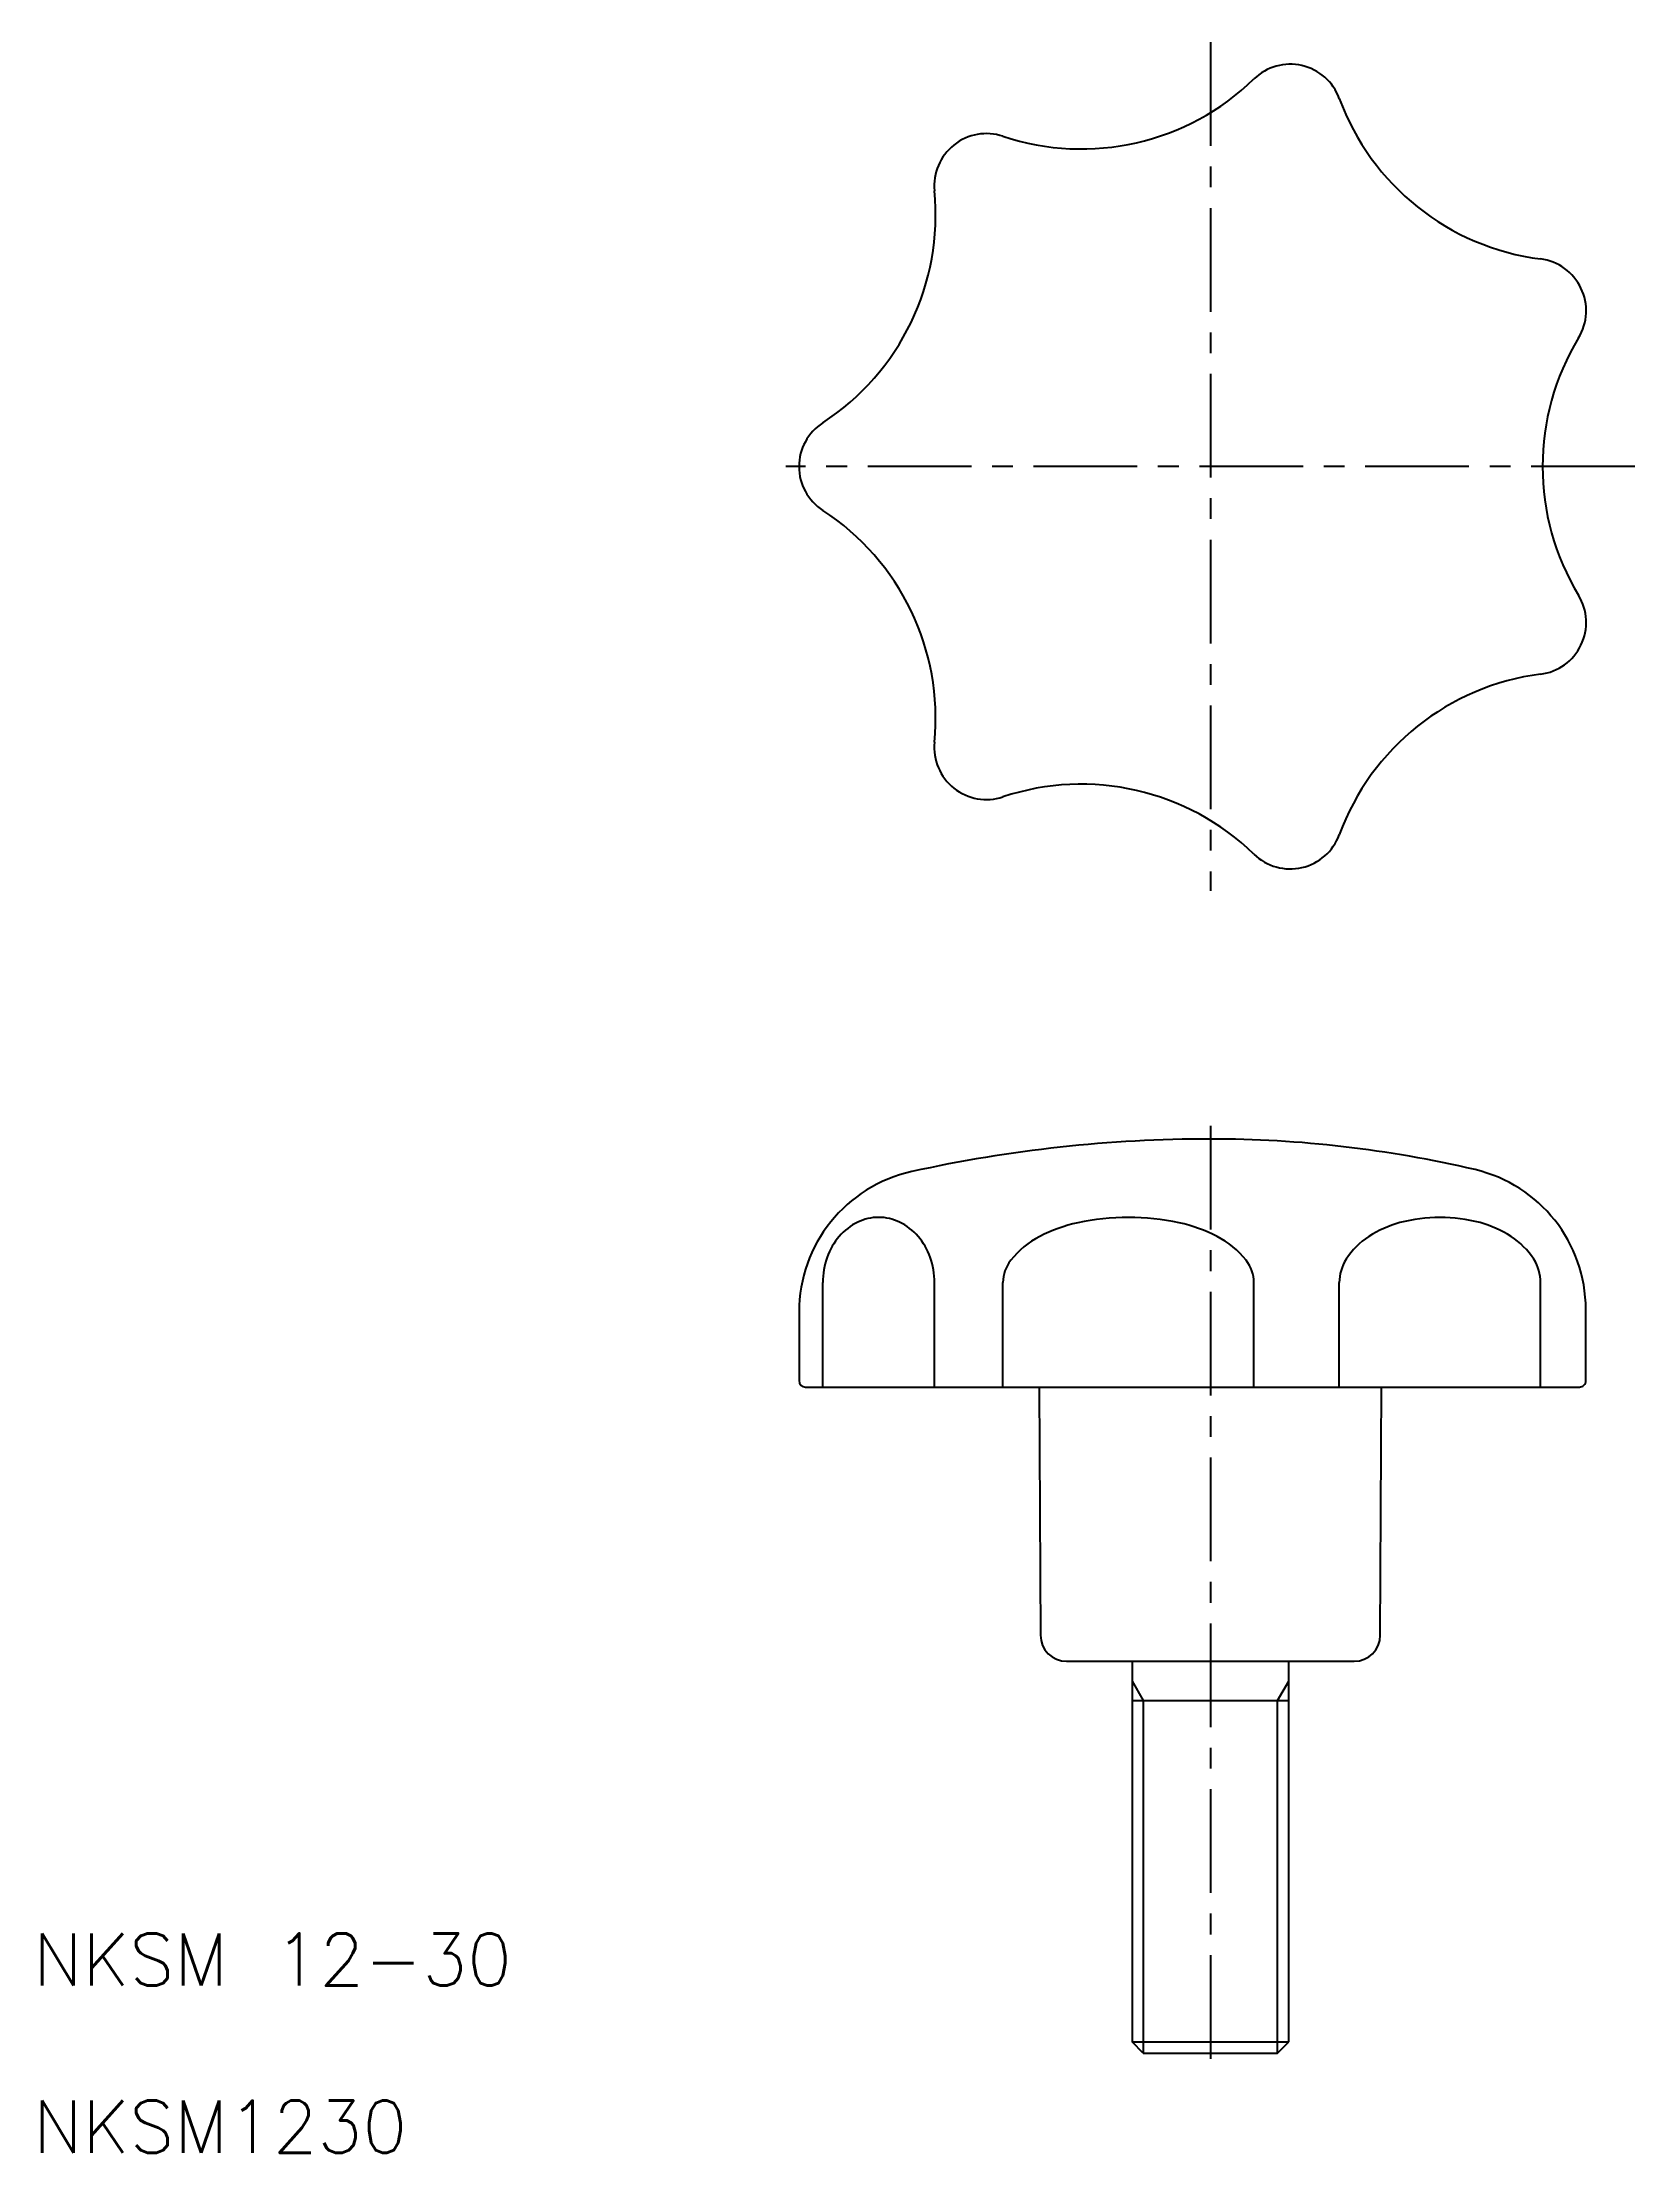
# Model space of a CAD drawing. Extents: x 23 to 145, y 88 to 250.
import ezdxf
from ezdxf.enums import TextEntityAlignment as Align

# ---------------------------------------------------------------- set-up
doc = ezdxf.new("R2010")
doc.units = 0
doc.header["$LTSCALE"] = 0.25
doc.linetypes.add('CENTER', pattern=[50.8, 31.75, -6.35, 6.35, -6.35])
doc.layers.get('0').update_dxf_attribs({"linetype": 'CONTINUOUS'})
doc.layers.add('CENTER', color=1, linetype='CENTER')
doc.styles.get("Standard").update_dxf_attribs({"font": 'txt.shx'})

msp = doc.modelspace()

# ---------------------------------------------------------------- linework, layer by layer
at = {"color": 7, "linetype": 'CONTINUOUS'}
for p, q in [((83.196084, 147.059196), (83.196084, 155.059196)), ((91.749414, 147.059196), (91.749414, 155.059196)), ((96.992885, 147.059196), (96.992885, 155.059196)), ((116.212042, 147.059196), (116.212042, 155.059196)), ((122.750543, 147.059196), (122.750543, 155.059196)), ((138.16311, 147.059196), (138.16311, 155.059196)), ((81.376728, 152.820988), (81.376728, 147.559196)), ((141.631185, 147.559359), (141.629414, 153.006372)), ((81.876728, 147.059196), (141.131185, 147.059196)), ((99.766771, 147.059196), (99.866311, 128.048724)), ((125.887145, 128.048724), (125.986685, 147.059196)), ((99.791656, 142.306578), (99.791656, 142.306678)), ((99.816541, 137.55396), (99.816641, 137.55396)), ((101.866283, 126.059196), (123.887172, 126.059196)), ((106.876728, 126.059196), (106.876728, 96.909196)), ((106.876728, 124.53144), (107.726728, 123.059196)), ((118.026728, 123.059196), (118.876728, 124.53144)), ((118.876728, 96.909196), (118.876728, 126.059196)), ((106.876728, 123.059196), (118.876728, 123.059196)), ((106.876728, 96.909196), (118.876728, 96.909196)), ((107.726728, 96.059196), (106.876728, 96.909196)), ((107.726728, 96.059196), (118.026728, 96.059196)), ((118.026728, 96.059196), (118.876728, 96.909196))]:
    msp.add_line(p, q, dxfattribs=at)
at = {"color": 3, "linetype": 'CONTINUOUS'}
for p, q in [((107.726728, 123.059196), (107.726728, 96.059196)), ((118.026728, 96.059196), (118.026728, 123.059196))]:
    msp.add_line(p, q, dxfattribs=at)
at = {"color": 7, "linetype": 'CONTINUOUS'}
for centre, radius, start, end in [((118.996053, 244.366304), 4, 20.178519, 134.107195), ((102.987985, 260.881199), 19, 251.607091, 314.107195), ((140.584369, 252.300069), 19, 200.178519, 262.678624), ((95.730758, 239.056152), 4, 71.607091, 185.535766), ((72.838026, 236.837409), 19, 303.035662, 5.535766), ((137.653372, 229.487589), 4, 328.749948, 82.678624), ((157.316334, 217.555786), 19, 148.749948, 211.250052), ((85.376728, 217.555786), 4, 123.035662, 236.964338), ((72.838026, 198.274164), 19, 354.464234, 56.964338), ((137.653372, 205.623983), 4, 277.321376, 31.250052), ((140.584369, 182.811503), 19, 97.321376, 159.821481), ((95.730758, 196.05542), 4, 174.464234, 288.392909), ((102.987985, 174.230374), 19, 45.892805, 108.392909), ((118.996053, 190.745269), 4, 225.892805, 339.821481), ((112.876728, 60.059196), 106, 90, 102.461848), ((112.860363, 77.261194), 88.798004, 76.797118, 89.989441), ((92.376728, 152.820988), 11, 102.461848, 180), ((130.629415, 153.002796), 11, 0.018626, 76.797118), ((87.472747, 156.383245), 3.675953, 89.999967, 115.839635), ((87.472751, 156.383245), 3.675953, 64.160365, 90.000033), ((106.602479, 141.645993), 18.413203, 90.000051, 102.16237), ((106.602447, 141.645993), 18.413203, 77.83763, 89.999949), ((130.456832, 148.222919), 11.836279, 90.000022, 105.042818), ((130.456822, 148.222919), 11.836279, 74.957182, 89.999978), ((88.267305, 155.328545), 5.024916, 139.458552, 160.491257), ((87.782844, 155.742915), 4.387418, 115.839667, 139.4585), ((87.162654, 155.742917), 4.387416, 40.54148, 64.160313), ((86.678193, 155.328542), 5.024918, 19.50877, 40.541475), ((102.998166, 152.462479), 6.912675, 117.488628, 141.47724), ((105.171564, 148.285386), 11.621366, 102.162412, 117.488605), ((108.033362, 148.285386), 11.621366, 62.511395, 77.837588), ((110.20676, 152.462479), 6.912675, 38.52276, 62.511372), ((128.170713, 153.719658), 5.811302, 122.976377, 147.445447), ((129.551537, 151.591456), 8.348213, 105.042824, 122.97638), ((131.362117, 151.591459), 8.34821, 57.023611, 74.957167), ((132.74294, 153.719656), 5.811303, 32.554569, 57.02364), ((89.027563, 155.059193), 5.831479, 160.491258, 179.999968), ((85.917935, 155.059193), 5.831479, 0.000032, 19.508742), ((126.072474, 155.059195), 3.321931, 147.445464, 179.999979), ((134.841179, 155.059197), 3.321931, 359.999991, 32.554507), ((99.736312, 155.059196), 2.743427, 141.477313, 179.999994), ((113.468615, 155.059195), 2.743427, 0.000036, 38.522717), ((81.876728, 147.559196), 0.5, 180, 270), ((141.131185, 147.559196), 0.5, 270, 0.018626), ((101.866283, 128.059196), 2, 180.3, 270), ((123.887172, 128.059196), 2, 270, 359.7)]:
    msp.add_arc(centre, radius, start, end, dxfattribs=at)
at = {"layer": 'CENTER', "color": 1, "linetype": 'CENTER'}
for p, q in [((112.876728, 250.055786), (112.876728, 185.055786)), ((145.376728, 217.555786), (80.376728, 217.555786)), ((112.876728, 167.059196), (112.876728, 95.059196))]:
    msp.add_line(p, q, dxfattribs=at)

# ---------------------------------------------------------------- texts
at = {"color": 7, "linetype": 'CONTINUOUS'}
for s, p in [('NKSM 12-30', (22.737649, 103.22568)), ('NKSM1230', (22.737649, 90.419814))]:
    msp.add_text(s, height=4, dxfattribs=at).set_placement(p, align=Align.MIDDLE_LEFT)

doc.saveas('drawing.dxf')
